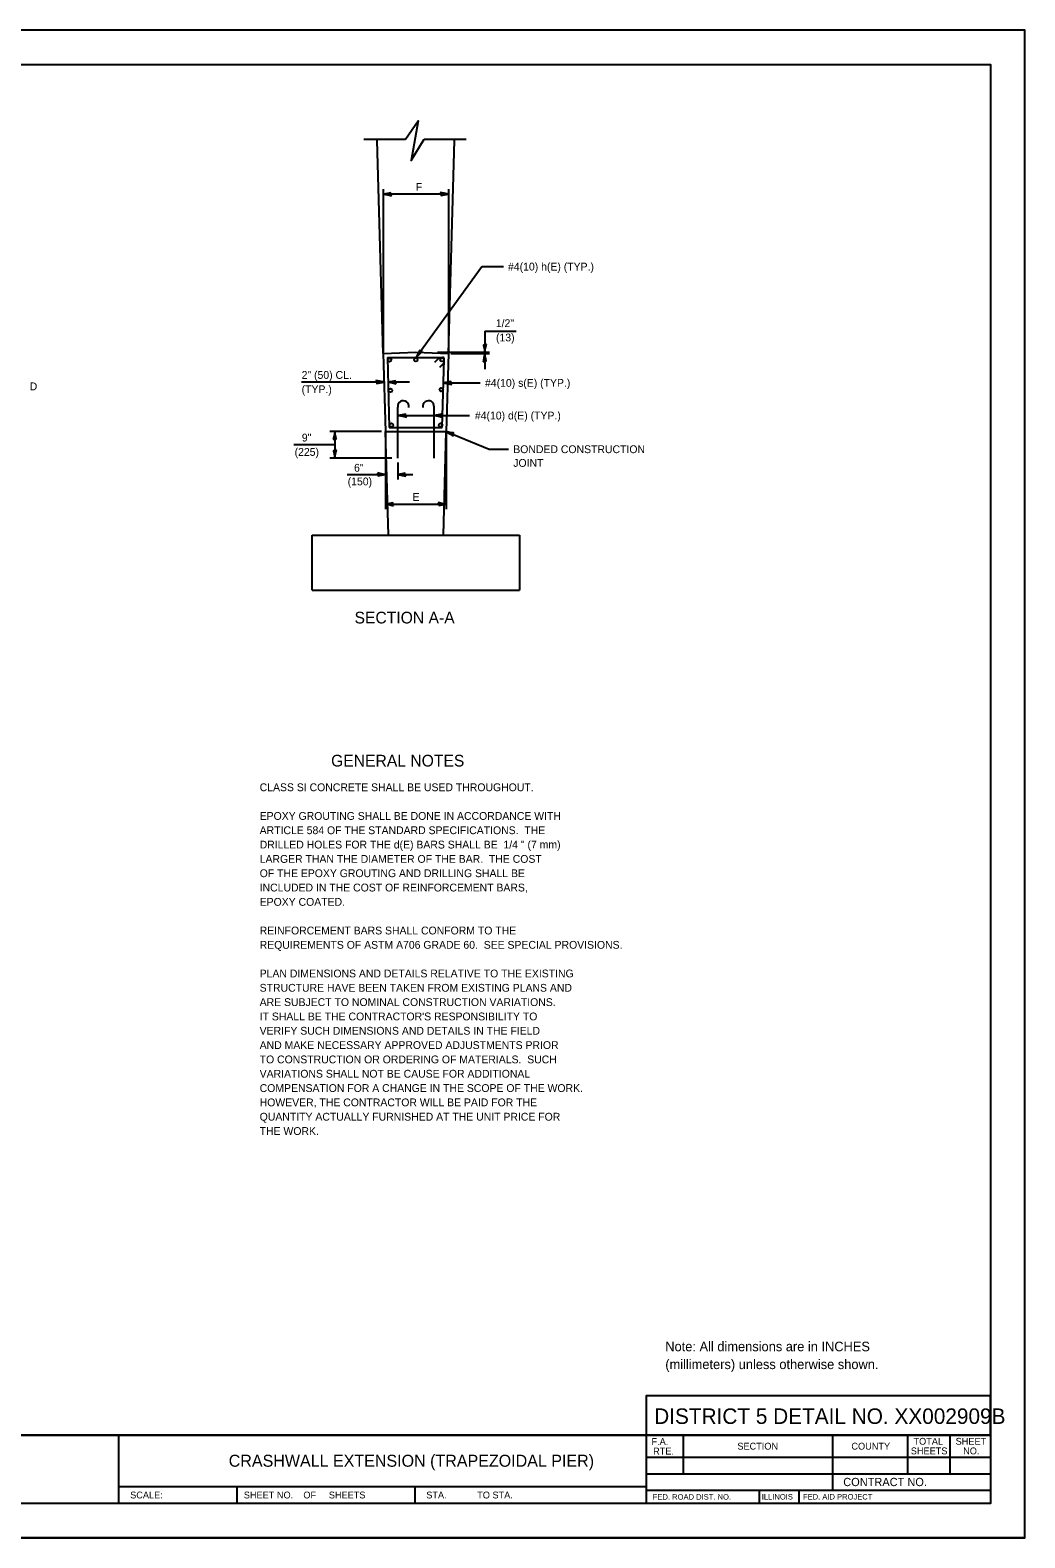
# Model space of a CAD drawing. Extents: x 100365 to 101045, y 100037 to 100477.
# Drawn here: x 100754.9 to 101045.2, y 100036.7 to 100476.7 of the extents above; entities that cross this region are included whole.
import ezdxf

# ---------------------------------------------------------------- set-up
doc = ezdxf.new("R2010")
doc.units = 0
for name, color, linetype in [('Design_PR_Back of Gutter or Curb line', 7, 'Continuous'), ('Design_PR_Roadway Dimensions', 7, 'Continuous'), ('Design_PR_Roadway Notes', 7, 'Continuous'), ('Level 43', 7, 'Continuous'), ('Level 49', 7, 'Continuous'), ('Sheets_50 Reference Boundary', 7, 'Continuous'), ('Sheets_General Details', 7, 'Continuous'), ('Sheets_Printer Plotting Border', 7, 'Continuous'), ('Stage_Construction Traffic Control', 7, 'Continuous'), ('Topo_Bridge Structures', 7, 'Continuous'), ('Topo_Retaining Wall', 7, 'Continuous')]:
    doc.layers.add(name, color=color, linetype=linetype)

msp = doc.modelspace()

# ---------------------------------------------------------------- linework, layer by layer
at = {"layer": 'Design_PR_Back of Gutter or Curb line'}
for p, q in [((100857.95, 100382.35), (100867.46, 100382.72)), ((100857.96, 100382.35), (100858.6, 100359.61)), ((100867.46, 100382.72), (100876.98, 100382.35)), ((100876.97, 100382.35), (100876.33, 100359.61))]:
    msp.add_line(p, q, dxfattribs=at)
at = {"layer": 'Design_PR_Roadway Notes'}
for p, q in [((100867.59, 100381.27), (100886.7, 100407.72)), ((100886.7, 100407.72), (100893, 100407.72)), ((100875.53, 100373.79), (100886.21, 100373.79)), ((100862.32, 100364.26), (100872.77, 100364.26)), ((100872.77, 100364.26), (100883.07, 100364.26)), ((100876.33, 100359.61), (100888.86, 100354.43)), ((100888.86, 100354.43), (100894.49, 100354.43))]:
    msp.add_line(p, q, dxfattribs=at)
for points in [[(100869.38, 100382.91), (100868.9, 100383.02), (100868.5, 100383.21), (100868.12, 100382.36), (100867.59, 100381.27), (100868.52, 100382.17)], [(100877.91, 100373.29), (100877.72, 100373.75), (100877.64, 100374.19), (100876.72, 100374), (100875.53, 100373.79), (100876.8, 100373.56)], [(100864.69, 100363.76), (100864.5, 100364.22), (100864.42, 100364.66), (100863.5, 100364.47), (100862.32, 100364.26), (100863.58, 100364.03)], [(100875.14, 100363.76), (100874.95, 100364.22), (100874.87, 100364.66), (100873.95, 100364.47), (100872.77, 100364.26), (100874.03, 100364.03)], [(100878.33, 100358.25), (100878.33, 100358.74), (100878.43, 100359.17), (100877.5, 100359.35), (100876.33, 100359.61), (100877.41, 100358.92)]]:
    msp.add_lwpolyline(points, close=True, dxfattribs=at)
at = {"layer": 'Level 43'}
for p, q in [((100857.95, 100430.31), (100857.95, 100382.72)), ((100876.98, 100430.31), (100876.98, 100382.72)), ((100876.98, 100428.88), (100857.95, 100428.88)), ((100887.56, 100388.92), (100887.56, 100382.72)), ((100887.56, 100388.92), (100896.73, 100388.92)), ((100873.82, 100382.72), (100888.92, 100382.72)), ((100877.68, 100382.35), (100888.92, 100382.35)), ((100887.56, 100382.35), (100887.56, 100377.77)), ((100858.19, 100374.02), (100834.12, 100374.02)), ((100865.57, 100374.02), (100859.36, 100374.02)), ((100857.44, 100359.61), (100842.39, 100359.61)), ((100843.82, 100359.61), (100843.82, 100351.85)), ((100858.6, 100359.61), (100858.6, 100336.96)), ((100876.33, 100359.61), (100876.33, 100336.96)), ((100843.82, 100355.73), (100831.88, 100355.73)), ((100860.49, 100351.85), (100842.39, 100351.85)), ((100847.43, 100347.02), (100858.6, 100347.02)), ((100862.16, 100350.55), (100862.16, 100345.6)), ((100862.16, 100347.02), (100866.56, 100347.02)), ((100858.6, 100338.39), (100876.33, 100338.39))]:
    msp.add_line(p, q, dxfattribs=at)
for points in [[(100860.32, 100428.39), (100860.13, 100428.84), (100860.05, 100429.28), (100859.14, 100429.09), (100857.95, 100428.88), (100859.21, 100428.65)], [(100874.6, 100429.38), (100874.79, 100428.92), (100874.87, 100428.49), (100875.79, 100428.68), (100876.98, 100428.88), (100875.71, 100429.11)], [(100887.07, 100379.97), (100887.52, 100380.17), (100887.96, 100380.24), (100887.77, 100381.16), (100887.56, 100382.35), (100887.33, 100381.08)], [(100888.06, 100385.09), (100887.6, 100384.9), (100887.17, 100384.83), (100887.36, 100383.91), (100887.56, 100382.72), (100887.79, 100383.99)], [(100855.82, 100374.52), (100856.01, 100374.06), (100856.08, 100373.63), (100857, 100373.82), (100858.19, 100374.02), (100856.92, 100374.25)], [(100861.73, 100373.53), (100861.54, 100373.98), (100861.46, 100374.42), (100860.54, 100374.23), (100859.36, 100374.02), (100860.62, 100373.79)], [(100843.32, 100357.24), (100843.78, 100357.43), (100844.22, 100357.51), (100844.02, 100358.43), (100843.82, 100359.61), (100843.59, 100358.35)], [(100844.32, 100354.23), (100843.86, 100354.03), (100843.42, 100353.96), (100843.61, 100353.04), (100843.82, 100351.85), (100844.05, 100353.12)], [(100856.22, 100347.52), (100856.42, 100347.06), (100856.49, 100346.63), (100857.41, 100346.82), (100858.6, 100347.02), (100857.33, 100347.25)], [(100864.53, 100346.53), (100864.34, 100346.98), (100864.26, 100347.42), (100863.34, 100347.23), (100862.16, 100347.02), (100863.42, 100346.79)], [(100860.97, 100337.89), (100860.78, 100338.35), (100860.7, 100338.78), (100859.78, 100338.59), (100858.6, 100338.39), (100859.86, 100338.16)], [(100873.95, 100338.88), (100874.15, 100338.43), (100874.22, 100337.99), (100875.14, 100338.18), (100876.33, 100338.39), (100875.06, 100338.62)]]:
    msp.add_lwpolyline(points, close=True, dxfattribs=at)
at = {"layer": 'Level 49'}
for p, q in [((100862.16, 100351.85), (100862.16, 100359.61)), ((100872.77, 100351.85), (100872.77, 100359.61))]:
    msp.add_line(p, q, dxfattribs=at)
at = {"layer": 'Sheets_50 Reference Boundary'}
msp.add_lwpolyline([(100405.2, 100466.73), (101035.2, 100466.73), (101035.2, 100066.73), (100405.2, 100066.73)], close=True, dxfattribs=at)
at = {"layer": 'Sheets_General Details'}
for p, q in [((101045.2, 100476.73), (100365.2, 100476.73)), ((101045.2, 100036.73), (101045.2, 100476.73)), ((100405.2, 100066.73), (101035.2, 100066.73)), ((100780.69, 100066.73), (100780.69, 100046.73)), ((100934.69, 100066.73), (100934.69, 100046.73)), ((100945.49, 100066.73), (100945.49, 100055.43)), ((100989.09, 100066.73), (100989.09, 100050.63)), ((101010.93, 100066.73), (101010.93, 100055.43)), ((101023.35, 100066.73), (101023.35, 100055.43)), ((100934.69, 100060.23), (101035.2, 100060.23)), ((100780.69, 100051.73), (100934.69, 100051.73)), ((100815.2, 100051.73), (100815.2, 100046.73)), ((100867.2, 100051.73), (100867.2, 100046.73)), ((100934.69, 100055.43), (101035.2, 100055.43)), ((100934.69, 100050.63), (101035.2, 100050.63)), ((100967.63, 100050.63), (100967.63, 100046.73)), ((100979.23, 100050.63), (100979.23, 100046.73)), ((101045.2, 100036.73), (100365.2, 100036.73))]:
    msp.add_line(p, q, dxfattribs=at)
for points in [[(100405.2, 100466.73), (101035.2, 100466.73), (101035.2, 100046.73), (100405.2, 100046.73)], [(100934.69, 100066.73), (101035.2, 100066.73), (101035.2, 100078.22), (100934.69, 100078.22)]]:
    msp.add_lwpolyline(points, close=True, dxfattribs=at)
at = {"layer": 'Sheets_Printer Plotting Border'}
msp.add_lwpolyline([(100365.2, 100036.73), (101045.2, 100036.73), (101045.2, 100476.73), (100365.2, 100476.73)], close=True, dxfattribs=at)
at = {"layer": 'Stage_Construction Traffic Control'}
for p, q in [((100859.18, 100381.16), (100875.25, 100381.2)), ((100859.18, 100381.16), (100859.68, 100360.8)), ((100874.35, 100381.2), (100872.9, 100379.7)), ((100875.7, 100379.62), (100874.39, 100378.27)), ((100875.17, 100360.8), (100875.73, 100380.72)), ((100862.16, 100359.61), (100862.16, 100366.74)), ((100872.77, 100359.61), (100872.77, 100366.74)), ((100859.68, 100360.8), (100875.17, 100360.8))]:
    msp.add_line(p, q, dxfattribs=at)
for centre in [(100859.79, 100380.46), (100867.45, 100380.52), (100875.1, 100380.52), (100860.02, 100371.59), (100874.89, 100371.8), (100860.34, 100361.46), (100874.68, 100361.46)]:
    msp.add_circle(centre, 0.534, dxfattribs=at)
for centre, radius, start, end in [((100875.25, 100380.73), 0.475, 358.3904, 90.1481), ((100863.79, 100366.94), 1.64, 349.6004, 186.9475), ((100871.13, 100366.94), 1.64, 353.0525, 190.3996)]:
    msp.add_arc(centre, radius, start, end, dxfattribs=at)
at = {"layer": 'Topo_Bridge Structures'}
for p, q in [((100852.3, 100444.96), (100864.44, 100444.96)), ((100869.84, 100444.96), (100882.16, 100444.96))]:
    msp.add_line(p, q, dxfattribs=at)
msp.add_lwpolyline([(100864.44, 100444.96), (100868.13, 100450.24), (100866.09, 100438.73), (100869.84, 100444.96)], dxfattribs=at)
at = {"layer": 'Topo_Retaining Wall'}
for p, q in [((100857.96, 100382.35), (100856.21, 100444.51)), ((100876.97, 100382.35), (100878.71, 100444.51)), ((100858.6, 100359.61), (100876.33, 100359.61)), ((100859.45, 100329.33), (100858.6, 100359.61)), ((100875.48, 100329.33), (100876.33, 100359.61)), ((100837.18, 100313.3), (100837.18, 100329.33)), ((100837.18, 100329.33), (100897.74, 100329.33)), ((100897.74, 100329.33), (100897.74, 100313.3)), ((100837.18, 100313.3), (100897.74, 100313.3))]:
    msp.add_line(p, q, dxfattribs=at)

# ---------------------------------------------------------------- texts
at = {"layer": 'Design_PR_Roadway Dimensions'}
for s, p in [('F', (100867.43, 100429.84)), ('1/2"', (100890.8, 100390.08)), ('(13)', (100890.85, 100385.9)), ('2" (50) CL.', (100834.12, 100374.97)), ('D', (100754.75, 100371.63)), ('(TYP.)', (100834.12, 100370.79)), ('9"', (100834.18, 100356.68)), ('(225)', (100832.07, 100352.5)), ('6"', (100849.42, 100347.88)), ('(150)', (100847.56, 100343.89)), ('E', (100866.5, 100339.34))]:
    msp.add_text(s, height=2.28, dxfattribs=at).set_placement(p)
at = {"layer": 'Design_PR_Roadway Notes'}
for s, height, p in [('#4(10) h(E) (TYP.)', 2.28, (100894.36, 100406.58)), ('#4(10) s(E) (TYP.)', 2.28, (100887.64, 100372.65)), ('#4(10) d(E) (TYP.)', 2.28, (100884.69, 100363.12)), ('BONDED CONSTRUCTION ', 2.28, (100895.89, 100353.29)), ('JOINT', 2.28, (100895.89, 100349.3)), ('SECTION A-A', 3.42, (100849.56, 100303.58)), ('GENERAL NOTES', 3.42, (100842.72, 100261.83)), ('CLASS SI CONCRETE SHALL BE USED THROUGHOUT.', 2.28, (100821.87, 100254.63)), ('EPOXY GROUTING SHALL BE DONE IN ACCORDANCE WITH', 2.28, (100821.87, 100246.27)), ('ARTICLE 584 OF THE STANDARD SPECIFICATIONS.  THE', 2.28, (100821.87, 100242.09)), ('DRILLED HOLES FOR THE d(E) BARS SHALL BE  1/4 " (7 mm)', 2.28, (100821.87, 100237.91)), ('LARGER THAN THE DIAMETER OF THE BAR.  THE COST', 2.28, (100821.87, 100233.73)), ('OF THE EPOXY GROUTING AND DRILLING SHALL BE', 2.28, (100821.87, 100229.55)), ('INCLUDED IN THE COST OF REINFORCEMENT BARS,', 2.28, (100821.87, 100225.37)), ('EPOXY COATED.', 2.28, (100821.87, 100221.19)), ('REINFORCEMENT BARS SHALL CONFORM TO THE', 2.28, (100821.87, 100212.83)), ('REQUIREMENTS OF ASTM A706 GRADE 60.  SEE SPECIAL PROVISIONS.', 2.28, (100821.87, 100208.65)), ('PLAN DIMENSIONS AND DETAILS RELATIVE TO THE EXISTING', 2.28, (100821.87, 100200.29)), ('STRUCTURE HAVE BEEN TAKEN FROM EXISTING PLANS AND', 2.28, (100821.87, 100196.11)), ('ARE SUBJECT TO NOMINAL CONSTRUCTION VARIATIONS.', 2.28, (100821.87, 100191.93)), ("IT SHALL BE THE CONTRACTOR'S RESPONSIBILITY TO", 2.28, (100821.87, 100187.75)), ('VERIFY SUCH DIMENSIONS AND DETAILS IN THE FIELD', 2.28, (100821.87, 100183.57)), ('AND MAKE NECESSARY APPROVED ADJUSTMENTS PRIOR', 2.28, (100821.87, 100179.39)), ('TO CONSTRUCTION OR ORDERING OF MATERIALS.  SUCH', 2.28, (100821.87, 100175.21)), ('VARIATIONS SHALL NOT BE CAUSE FOR ADDITIONAL', 2.28, (100821.87, 100171.03)), ('COMPENSATION FOR A CHANGE IN THE SCOPE OF THE WORK.', 2.28, (100821.87, 100166.85)), ('HOWEVER, THE CONTRACTOR WILL BE PAID FOR THE', 2.28, (100821.87, 100162.67)), ('QUANTITY ACTUALLY FURNISHED AT THE UNIT PRICE FOR', 2.28, (100821.87, 100158.49)), ('THE WORK.', 2.28, (100821.87, 100154.31))]:
    msp.add_text(s, height=height, dxfattribs=at).set_placement(p)
at = {"layer": 'Sheets_General Details'}
for s, height, p in [('Note: All dimensions are in INCHES', 2.8003, (100940.26, 100091.18)), ('(millimeters) unless otherwise shown.', 2.8003, (100940.26, 100085.98)), ('DISTRICT 5 DETAIL NO. XX002909B   ', 4.5381, (100937.02, 100069.97)), ('F.A.', 2, (100936.23, 100063.83)), ('TOTAL', 2, (101012.7, 100063.9)), ('SHEET', 2, (101025, 100063.9)), ('CRASHWALL EXTENSION (TRAPEZOIDAL PIER)', 3.5, (100812.84, 100057.48)), ('RTE.', 2, (100936.7, 100061.03)), ('SECTION', 2, (100961.29, 100062.48)), ('COUNTY', 2, (100994.58, 100062.48)), ('SHEETS', 2, (101011.92, 100061.1)), ('NO.', 2, (101027.2, 100061.1)), ('CONTRACT NO.      ', 2.4, (100992.2, 100051.83)), ('SCALE:          ', 2, (100784.07, 100048.23)), ('SHEET NO.    OF     SHEETS', 2, (100817.24, 100048.23)), ('STA.            TO STA.            ', 2, (100870.5, 100048.23)), ('FED. ROAD DIST. NO.  ', 1.6, (100936.62, 100047.88)), ('ILLINOIS', 1.6, (100968.42, 100047.92)), ('FED. AID PROJECT', 1.6, (100980.45, 100047.92))]:
    msp.add_text(s, height=height, dxfattribs=at).set_placement(p)

doc.saveas('drawing.dxf')
